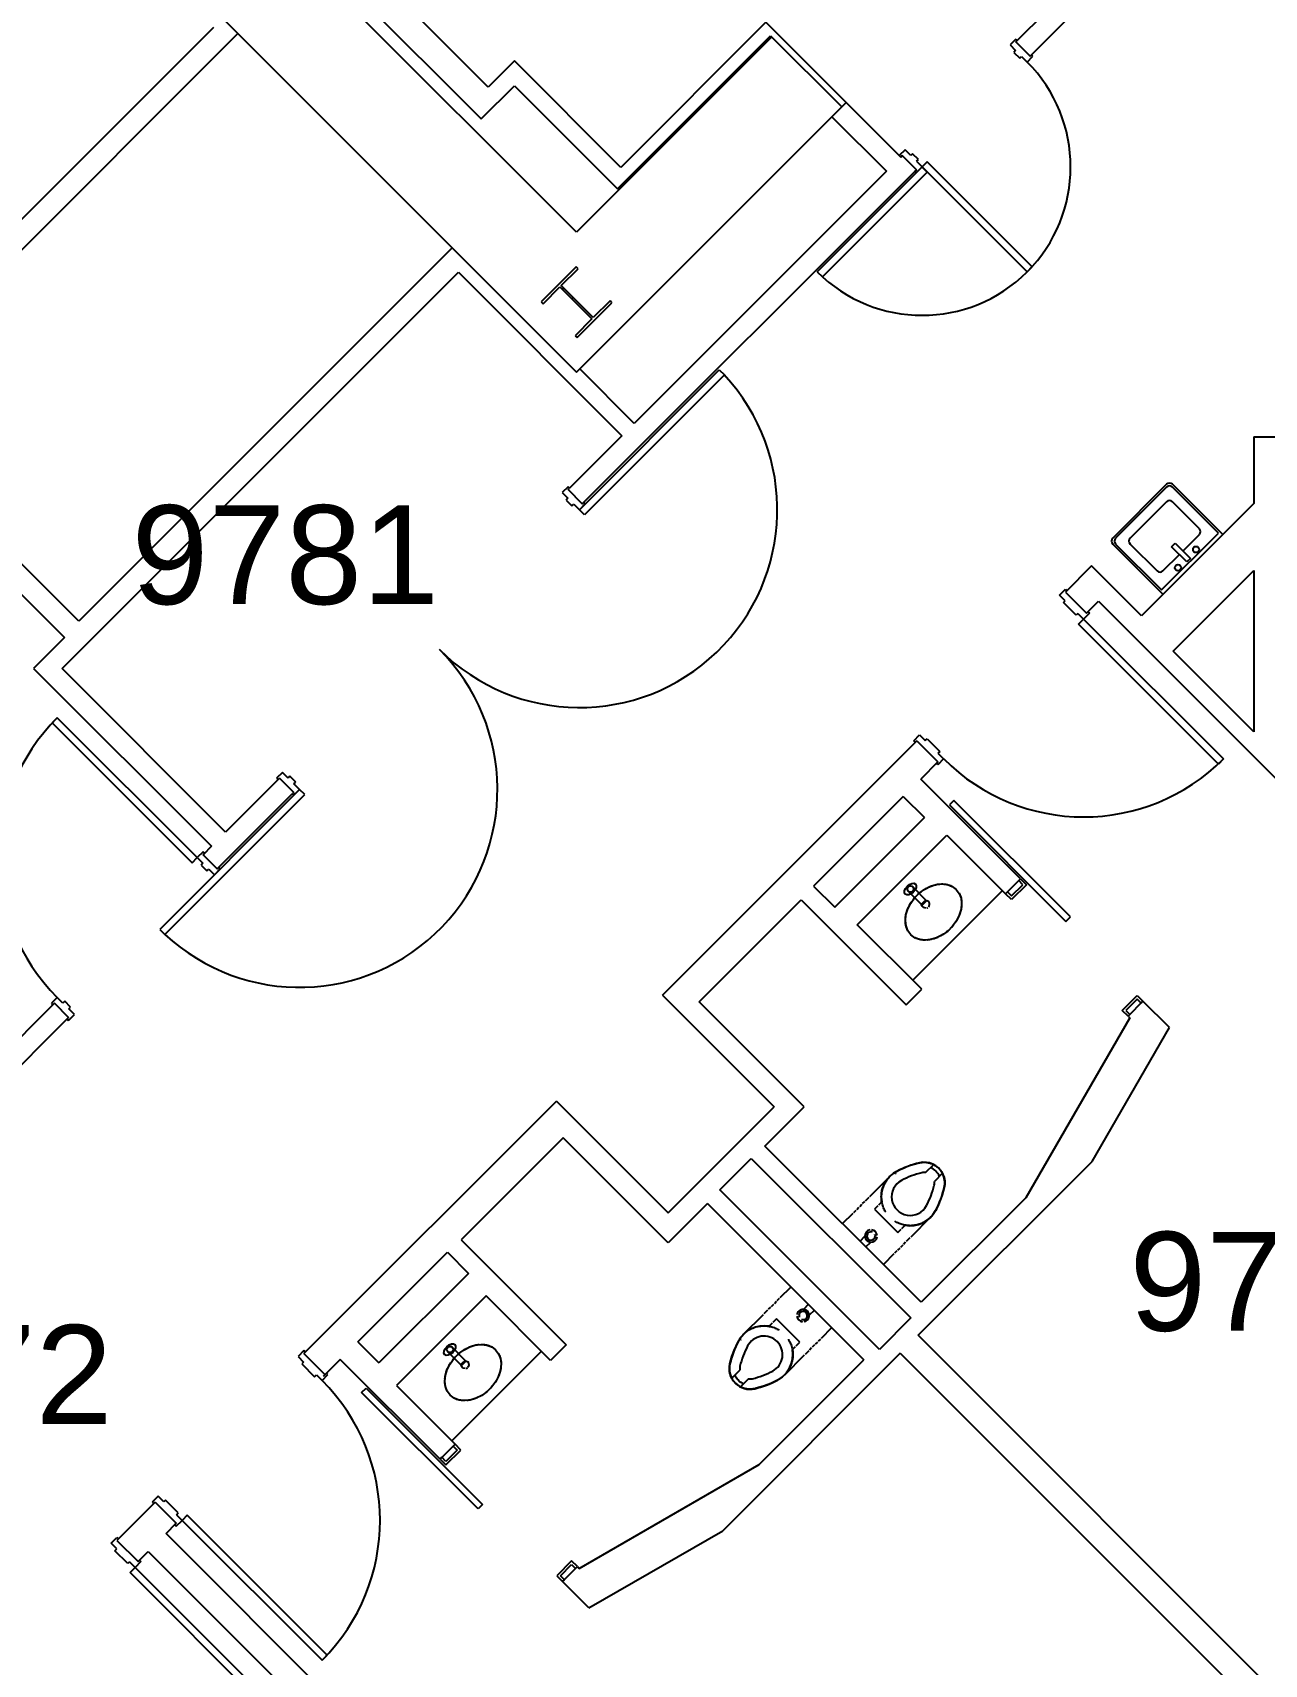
# Model space of a CAD drawing. Header units: inches. Extents: x -59 to 5673, y -29 to 4299.
# Drawn here: x 480.3 to 779.1, y 3069.2 to 3465.1 of the extents above; entities that cross this region are included whole.
import ezdxf

# ---------------------------------------------------------------- set-up
doc = ezdxf.new("R2010")
doc.units = ezdxf.units.IN
doc.header["$LTSCALE"] = 96
doc.header["$MEASUREMENT"] = 0
for name, color, linetype in [('A-ANNO-ROOM', 4, 'Continuous'), ('A-COLS', 5, 'Continuous'), ('A-DOOR', 2, 'Continuous'), ('A-FLOR-CASE', 3, 'Continuous'), ('A-FLOR-PFIX', 2, 'Continuous'), ('A-WALL-FULL', 6, 'Continuous')]:
    doc.layers.add(name, color=color, linetype=linetype)
doc.layers.add('AE-108$0$A-WALL-PATT', color=8, linetype='Continuous', lineweight=9)
doc.styles.add('ARIAL', font='arial.ttf')

msp = doc.modelspace()

# ---------------------------------------------------------------- hatches: boundary and pattern name
at = {"layer": 'AE-108$0$A-WALL-PATT', "lineweight": 9}
h = msp.add_hatch(dxfattribs=at)
h.set_pattern_fill('FP_1', color=256, style=0, pattern_type=2)
h.set_pattern_definition([(0, (0, -1.105), (30.72, 7.68), [1.267, -21.773, 1.267, -21.773, -122.88]), (0, (0, -1.105), (30.72, 7.68), [-46.08, 1.267, -44.813, 1.267, -21.773, -53.76]), (0, (0, -1.105), (30.72, 7.68), [-115.2, 1.267, -14.093, 1.267, -37.133]), (120, (11.52, 2.735), (-22.011075, 22.7643), [1.267, -21.773, 1.267, -21.773, -122.88]), (120, (11.52, 2.735), (-22.011075, 22.7643), [-46.08, 1.267, -44.813, 1.267, -21.773, -53.76]), (120, (11.52, 2.735), (-22.011075, 22.7643), [-115.2, 1.267, -14.093, 1.267, -37.133]), (240, (15.36, 18.095), (-8.708925, -30.4443), [1.267, -21.773, 1.267, -21.773, -122.88]), (240, (15.36, 18.095), (-8.708925, -30.4443), [-46.08, 1.267, -44.813, 1.267, -21.773, -53.76]), (240, (15.36, 18.095), (-8.708925, -30.4443), [-115.2, 1.267, -14.093, 1.267, -37.133])])
h.paths.add_polyline_path([(813.67, 3029.69), (814.11, 3030.13), (776.3, 3067.95), (775.86, 3067.5), (813.23, 3030.13)], flags=0)
h.paths.add_polyline_path([(762.16, 3081.2), (762.6, 3081.65), (723.18, 3121.07), (722.73, 3120.63), (762.07, 3081.29)], flags=0)
h.paths.add_polyline_path([(709.03, 3134.33), (709.48, 3134.77), (692.15, 3152.09), (691.71, 3151.65), (708.95, 3134.41)], flags=0)

# ---------------------------------------------------------------- linework, layer by layer
at = {"layer": 'A-COLS'}
for p, q in [((612.18, 3408.33), (603.7, 3399.85)), ((608.57, 3403.77), (612.66, 3407.86)), ((612.66, 3407.86), (612.18, 3408.33)), ((604.17, 3399.37), (608.26, 3403.46)), ((608.26, 3403.46), (616.01, 3395.72)), ((616.32, 3396.02), (608.57, 3403.77)), ((608.84, 3402.89), (609.14, 3403.19)), ((611.14, 3400.59), (611.44, 3400.89)), ((603.7, 3399.85), (604.17, 3399.37)), ((612.4, 3391.15), (620.88, 3399.63)), ((620.41, 3400.11), (616.32, 3396.02)), ((620.88, 3399.63), (620.41, 3400.11)), ((616.01, 3395.72), (611.92, 3391.62)), ((611.92, 3391.62), (612.4, 3391.15))]:
    msp.add_line(p, q, dxfattribs=at)
at = {"layer": 'A-DOOR'}
for p, q in [((718.86, 3463.59), (717.44, 3462.17)), ((717.44, 3462.17), (718.81, 3460.8)), ((718.81, 3460.8), (718.37, 3460.36)), ((718.37, 3460.36), (719.79, 3458.94)), ((718.86, 3463.59), (719.21, 3463.23)), ((718.86, 3462.88), (719.21, 3463.23)), ((722.31, 3459.43), (718.86, 3462.88)), ((719.79, 3458.94), (720.23, 3459.39)), ((720.23, 3459.39), (721.6, 3458.02)), ((721.6, 3458.02), (723.01, 3459.43)), ((722.66, 3459.78), (722.31, 3459.43)), ((723.01, 3459.43), (722.66, 3459.78)), ((691.99, 3436.72), (690.57, 3435.3)), ((693.36, 3435.35), (691.99, 3436.72)), ((670.69, 3407.11), (696.14, 3432.56)), ((690.57, 3435.3), (690.93, 3434.95)), ((690.93, 3434.95), (691.28, 3435.3)), ((691.28, 3435.3), (694.73, 3431.85)), ((693.8, 3435.78), (693.36, 3435.35)), ((695.21, 3434.37), (693.8, 3435.78)), ((694.77, 3433.93), (695.21, 3434.37)), ((694.77, 3433.93), (697.38, 3431.32)), ((697.38, 3433.8), (696.14, 3432.56)), ((696.14, 3432.56), (721.6, 3407.11)), ((722.84, 3408.34), (697.38, 3433.8)), ((671.92, 3405.87), (697.38, 3431.32)), ((694.73, 3431.85), (694.38, 3431.5)), ((694.38, 3431.5), (694.73, 3431.15)), ((670.69, 3407.11), (671.92, 3405.87)), ((721.6, 3407.11), (722.84, 3408.34)), ((612.98, 3349.4), (646.92, 3383.34)), ((648.16, 3382.1), (614.22, 3348.16)), ((646.92, 3383.34), (648.16, 3382.1)), ((610.24, 3354.97), (608.83, 3353.56)), ((608.83, 3353.56), (610.2, 3352.19)), ((610.6, 3354.62), (610.24, 3354.97)), ((610.24, 3354.26), (610.6, 3354.62)), ((613.69, 3350.82), (610.24, 3354.26)), ((610.2, 3352.19), (609.76, 3351.74)), ((609.76, 3351.74), (611.17, 3350.33)), ((611.17, 3350.33), (611.61, 3350.77)), ((611.61, 3350.77), (612.98, 3349.4)), ((612.98, 3349.4), (614.4, 3350.82)), ((614.22, 3348.16), (612.98, 3349.4)), ((614.04, 3351.17), (613.69, 3350.82)), ((614.4, 3350.82), (614.04, 3351.17)), ((729.45, 3328.69), (730.87, 3330.11)), ((730.87, 3330.11), (731.22, 3329.75)), ((731.22, 3329.75), (730.87, 3329.4)), ((730.82, 3327.32), (729.45, 3328.69)), ((730.38, 3326.88), (730.82, 3327.32)), ((733.48, 3323.79), (730.38, 3326.88)), ((730.87, 3329.4), (735.99, 3324.27)), ((733.92, 3324.23), (733.48, 3323.79)), ((733.92, 3324.23), (735.29, 3322.86)), ((734.05, 3321.62), (735.29, 3322.86)), ((767.99, 3287.68), (734.05, 3321.62)), ((736.7, 3324.27), (735.29, 3322.86)), ((735.29, 3322.86), (769.23, 3288.92)), ((735.99, 3324.27), (736.35, 3324.63)), ((736.35, 3324.63), (736.7, 3324.27)), ((486.33, 3298.94), (485.09, 3297.7)), ((520.27, 3265), (486.33, 3298.94)), ((485.09, 3297.7), (519.03, 3263.76)), ((694.1, 3293.34), (695.51, 3294.75)), ((695.51, 3294.75), (696.88, 3293.38)), ((694.45, 3292.98), (694.1, 3293.34)), ((694.8, 3293.34), (694.45, 3292.98)), ((694.8, 3293.34), (699.93, 3288.21)), ((696.88, 3293.38), (697.32, 3293.82)), ((697.32, 3293.82), (700.42, 3290.73)), ((700.42, 3290.73), (699.97, 3290.29)), ((699.97, 3290.29), (701.34, 3288.92)), ((699.58, 3287.86), (699.93, 3288.21)), ((699.93, 3287.5), (699.58, 3287.86)), ((701.34, 3288.92), (699.93, 3287.5)), ((769.23, 3288.92), (767.99, 3287.68)), ((540.95, 3285.67), (539.53, 3284.26)), ((539.53, 3284.26), (539.89, 3283.91)), ((539.89, 3283.91), (540.24, 3284.26)), ((540.24, 3284.26), (543.69, 3280.81)), ((542.32, 3284.3), (540.95, 3285.67)), ((542.75, 3284.74), (542.32, 3284.3)), ((544.17, 3283.33), (542.75, 3284.74)), ((543.73, 3282.89), (544.17, 3283.33)), ((545.1, 3281.52), (543.73, 3282.89)), ((545.1, 3281.52), (511.16, 3247.58)), ((512.4, 3246.34), (546.34, 3280.28)), ((543.69, 3280.81), (543.33, 3280.46)), ((543.33, 3280.46), (543.69, 3280.1)), ((543.69, 3280.1), (545.1, 3281.52)), ((546.34, 3280.28), (545.1, 3281.52)), ((703.79, 3278.87), (702.73, 3277.81)), ((732.08, 3250.58), (703.79, 3278.87)), ((702.73, 3277.81), (731.02, 3249.52)), ((521.68, 3266.41), (520.27, 3265)), ((522.04, 3266.06), (521.68, 3266.41)), ((519.03, 3263.76), (520.27, 3265)), ((520.27, 3265), (521.64, 3263.63)), ((521.64, 3263.63), (521.2, 3263.19)), ((521.2, 3263.19), (522.62, 3261.77)), ((521.68, 3265.7), (522.04, 3266.06)), ((525.13, 3262.26), (521.68, 3265.7)), ((522.62, 3261.77), (523.05, 3262.21)), ((523.05, 3262.21), (524.42, 3260.84)), ((524.42, 3260.84), (525.84, 3262.26)), ((525.48, 3262.61), (525.13, 3262.26)), ((525.84, 3262.26), (525.48, 3262.61)), ((721.41, 3258.42), (717.79, 3254.8)), ((717.79, 3255.68), (720.53, 3258.42)), ((719.55, 3259.4), (720, 3259.84)), ((720.53, 3258.42), (719.55, 3259.4)), ((720, 3259.84), (721.41, 3258.42)), ((716.37, 3256.21), (716.81, 3256.66)), ((717.79, 3254.8), (716.37, 3256.21)), ((716.81, 3256.66), (717.79, 3255.68)), ((731.02, 3249.52), (732.08, 3250.58)), ((511.16, 3247.58), (512.4, 3246.34)), ((486.33, 3231.05), (484.91, 3229.64)), ((487.7, 3229.68), (486.33, 3231.05)), ((744.66, 3227.93), (748.28, 3231.55)), ((748.28, 3230.67), (745.54, 3227.93)), ((748.28, 3231.55), (749.69, 3230.14)), ((749.25, 3229.7), (748.28, 3230.67)), ((484.91, 3229.64), (485.27, 3229.29)), ((485.27, 3229.29), (485.62, 3229.64)), ((485.62, 3229.64), (489.07, 3226.19)), ((488.14, 3230.13), (487.7, 3229.68)), ((489.55, 3228.71), (488.14, 3230.13)), ((489.07, 3225.49), (490.48, 3226.9)), ((489.11, 3228.27), (489.55, 3228.71)), ((490.48, 3226.9), (489.11, 3228.27)), ((746.07, 3226.52), (744.66, 3227.93)), ((745.54, 3227.93), (746.51, 3226.96)), ((746.51, 3226.96), (746.07, 3226.52)), ((749.69, 3230.14), (749.25, 3229.7)), ((489.07, 3226.19), (488.71, 3225.84)), ((488.71, 3225.84), (489.07, 3225.49)), ((546.14, 3145.37), (544.72, 3143.96)), ((544.72, 3143.96), (546.09, 3142.59)), ((546.49, 3145.02), (546.14, 3145.37)), ((546.14, 3144.67), (546.49, 3145.02)), ((546.14, 3144.67), (551.26, 3139.54)), ((546.09, 3142.59), (545.65, 3142.15)), ((545.65, 3142.15), (548.74, 3139.05)), ((548.74, 3139.05), (549.18, 3139.5)), ((549.18, 3139.5), (550.55, 3138.13)), ((550.55, 3138.13), (551.97, 3139.54)), ((551.62, 3139.89), (551.26, 3139.54)), ((551.97, 3139.54), (551.62, 3139.89)), ((560.16, 3135.24), (561.22, 3136.3)), ((561.22, 3136.3), (589.51, 3108.01)), ((588.45, 3106.95), (560.16, 3135.24)), ((580.61, 3117.62), (584.23, 3121.24)), ((583.35, 3121.24), (580.61, 3118.5)), ((582.82, 3122.66), (582.37, 3122.22)), ((582.37, 3122.22), (583.35, 3121.24)), ((584.23, 3121.24), (582.82, 3122.66)), ((579.63, 3119.48), (579.19, 3119.03)), ((579.19, 3119.03), (580.61, 3117.62)), ((580.61, 3118.5), (579.63, 3119.48)), ((510.78, 3110.02), (509.37, 3108.6)), ((509.37, 3108.6), (509.72, 3108.25)), ((509.72, 3108.25), (510.07, 3108.6)), ((510.07, 3108.6), (515.2, 3103.48)), ((512.15, 3108.65), (510.78, 3110.02)), ((512.59, 3109.09), (512.15, 3108.65)), ((515.68, 3105.99), (512.59, 3109.09)), ((589.51, 3108.01), (588.45, 3106.95)), ((515.2, 3102.77), (516.61, 3104.19)), ((515.24, 3105.56), (515.68, 3105.99)), ((515.24, 3105.56), (516.61, 3104.19)), ((517.85, 3105.42), (516.61, 3104.19)), ((516.61, 3104.19), (550.55, 3070.24)), ((551.79, 3071.48), (517.85, 3105.42)), ((499.38, 3098.62), (500.79, 3100.03)), ((500.79, 3100.03), (501.15, 3099.68)), ((515.2, 3103.48), (514.85, 3103.12)), ((514.85, 3103.12), (515.2, 3102.77)), ((500.75, 3097.25), (499.38, 3098.62)), ((500.31, 3096.81), (500.75, 3097.25)), ((503.4, 3093.72), (500.31, 3096.81)), ((501.15, 3099.68), (500.79, 3099.32)), ((500.79, 3099.32), (505.92, 3094.2)), ((503.84, 3094.15), (503.4, 3093.72)), ((503.84, 3094.15), (505.21, 3092.78)), ((503.97, 3091.55), (505.21, 3092.78)), ((506.63, 3094.2), (505.21, 3092.78)), ((505.21, 3092.78), (539.15, 3058.84)), ((505.92, 3094.2), (506.27, 3094.55)), ((506.27, 3094.55), (506.63, 3094.2)), ((611.1, 3094.37), (607.48, 3090.75)), ((608.36, 3090.75), (611.1, 3093.49)), ((612.51, 3092.96), (611.1, 3094.37)), ((611.1, 3093.49), (612.07, 3092.52)), ((612.07, 3092.52), (612.51, 3092.96)), ((537.92, 3057.6), (503.97, 3091.55)), ((607.48, 3090.75), (608.89, 3089.34)), ((609.33, 3089.78), (608.36, 3090.75)), ((608.89, 3089.34), (609.33, 3089.78)), ((550.55, 3070.24), (551.79, 3071.48))]:
    msp.add_line(p, q, dxfattribs=at)
for centre, radius, start, end in [((696.14, 3432.56), 36, 225, 45), ((696.14, 3432.56), 36, 315, 45), ((612.98, 3349.4), 48, 225, 42.9106), ((545.1, 3281.52), 48, 227.0894, 45), ((520.27, 3265), 48, 135, 225), ((520.27, 3265), 48, 135, 225), ((735.29, 3322.86), 48, 225, 315), ((735.29, 3322.86), 48, 225, 315), ((516.61, 3104.19), 48, 315, 45)]:
    msp.add_arc(centre, radius, start, end, dxfattribs=at)
at = {"layer": 'A-FLOR-CASE'}
for p, q in [((715.58, 3257.01), (693.83, 3235.27)), ((603.76, 3145.2), (582.02, 3123.45))]:
    msp.add_line(p, q, dxfattribs=at)
at = {"layer": 'A-FLOR-PFIX'}
for p, q in [((755.43, 3355.57), (742.35, 3342.49)), ((755.43, 3354.86), (743.06, 3342.49)), ((769.04, 3343.37), (756.85, 3355.57)), ((767.98, 3343.72), (756.85, 3354.86)), ((755.43, 3351.32), (746.59, 3342.49)), ((763.39, 3344.78), (756.85, 3351.32)), ((754.2, 3329.93), (767.98, 3343.72)), ((759.41, 3339.39), (763.39, 3343.37)), ((742.35, 3341.07), (754.55, 3328.87)), ((743.06, 3341.07), (754.2, 3329.93)), ((746.59, 3341.07), (753.13, 3334.53)), ((754.55, 3334.53), (758.53, 3338.51)), ((756.63, 3340.4), (757.51, 3341.28)), ((760.32, 3336.71), (756.63, 3340.4)), ((757.51, 3341.28), (761.2, 3337.59)), ((761.2, 3337.59), (760.32, 3336.71)), ((698.13, 3258.03), (699.56, 3258.47)), ((699.56, 3258.47), (700.96, 3258.61)), ((700.96, 3258.61), (702.26, 3258.45)), ((702.26, 3258.45), (703.42, 3258)), ((696.13, 3253.48), (692.77, 3256.83)), ((693.34, 3253.93), (694.28, 3255.23)), ((693.83, 3257.89), (697.19, 3254.54)), ((694.28, 3255.23), (695.43, 3256.38)), ((695.43, 3256.38), (696.74, 3257.33)), ((696.01, 3253.8), (696.66, 3254.44)), ((697.19, 3254.54), (696.13, 3253.48)), ((696.66, 3254.44), (697.28, 3254.56)), ((696.74, 3257.33), (698.13, 3258.03)), ((697.28, 3254.56), (697.68, 3254.38)), ((697.68, 3254.38), (697.78, 3254.27)), ((703.42, 3258), (704.38, 3257.28)), ((704.38, 3257.28), (705.1, 3256.32)), ((705.07, 3256.39), (705.19, 3256.16)), ((705.1, 3256.32), (705.55, 3255.16)), ((705.55, 3255.16), (705.71, 3253.86)), ((692.05, 3249.71), (692.19, 3251.1)), ((692.19, 3251.1), (692.63, 3252.53)), ((692.63, 3252.53), (693.34, 3253.93)), ((695.98, 3253.58), (696.01, 3253.8)), ((696.1, 3253.21), (695.98, 3253.58)), ((696.44, 3252.87), (696.1, 3253.21)), ((696.98, 3252.73), (696.44, 3252.87)), ((705.13, 3251.03), (704.43, 3249.64)), ((705.57, 3252.46), (705.13, 3251.03)), ((705.71, 3253.86), (705.57, 3252.46)), ((692.21, 3248.4), (692.05, 3249.71)), ((692.66, 3247.24), (692.21, 3248.4)), ((693.38, 3246.28), (692.66, 3247.24)), ((702.33, 3247.18), (701.03, 3246.23)), ((703.48, 3248.33), (702.33, 3247.18)), ((704.43, 3249.64), (703.48, 3248.33)), ((694.34, 3245.56), (693.38, 3246.28)), ((694.51, 3245.47), (694.28, 3245.59)), ((695.5, 3245.11), (694.34, 3245.56)), ((696.81, 3244.95), (695.5, 3245.11)), ((698.2, 3245.09), (696.81, 3244.95)), ((699.63, 3245.53), (698.2, 3245.09)), ((701.03, 3246.23), (699.63, 3245.53)), ((695.08, 3190.85), (695.47, 3190.95)), ((695.47, 3190.95), (695.67, 3190.99)), ((695.67, 3190.99), (695.87, 3191.02)), ((695.87, 3191.02), (696.07, 3191.05)), ((696.07, 3191.05), (696.26, 3191.06)), ((696.26, 3191.06), (696.46, 3191.08)), ((696.46, 3191.08), (696.66, 3191.08)), ((696.66, 3191.08), (696.86, 3191.07)), ((696.86, 3191.07), (697.06, 3191.06)), ((697.06, 3191.06), (697.26, 3191.04)), ((697.26, 3191.04), (697.46, 3191.01)), ((697.46, 3191.01), (697.66, 3190.97)), ((697.66, 3190.97), (697.85, 3190.92)), ((683.44, 3182.8), (688.27, 3187.63)), ((687.67, 3186.95), (687.85, 3187.17)), ((687.85, 3187.17), (688.03, 3187.38)), ((688.03, 3187.38), (688.22, 3187.58)), ((688.22, 3187.58), (688.42, 3187.78)), ((688.42, 3187.78), (688.63, 3187.96)), ((688.63, 3187.96), (688.84, 3188.14)), ((688.84, 3188.14), (689.06, 3188.32)), ((689.06, 3188.32), (689.29, 3188.48)), ((689.29, 3188.48), (689.53, 3188.63)), ((689.53, 3188.63), (689.77, 3188.77)), ((689.77, 3188.77), (689.94, 3188.87)), ((689.94, 3188.87), (690.76, 3189.28)), ((690.76, 3189.28), (691.6, 3189.66)), ((691.6, 3189.66), (692.45, 3190.01)), ((692.45, 3190.01), (693.32, 3190.33)), ((693.32, 3190.33), (694.19, 3190.61)), ((694.19, 3190.61), (695.08, 3190.85)), ((696.97, 3188.55), (698.93, 3190.51)), ((697.85, 3190.92), (698.04, 3190.87)), ((698.04, 3190.87), (698.23, 3190.81)), ((698.23, 3190.81), (698.42, 3190.74)), ((698.42, 3190.74), (698.61, 3190.66)), ((698.61, 3190.66), (698.79, 3190.58)), ((698.79, 3190.58), (698.97, 3190.49)), ((698.97, 3190.49), (699.14, 3190.39)), ((701.05, 3188.39), (699.09, 3186.43)), ((699.14, 3190.39), (699.31, 3190.29)), ((699.31, 3190.29), (699.48, 3190.18)), ((699.48, 3190.18), (699.64, 3190.06)), ((699.64, 3190.06), (699.8, 3189.93)), ((699.8, 3189.93), (699.95, 3189.8)), ((699.95, 3189.8), (700.1, 3189.67)), ((700.1, 3189.67), (700.15, 3189.61)), ((700.15, 3189.61), (700.29, 3189.47)), ((700.29, 3189.47), (700.42, 3189.32)), ((700.42, 3189.32), (700.55, 3189.16)), ((700.55, 3189.16), (700.67, 3189)), ((700.67, 3189), (700.78, 3188.84)), ((700.78, 3188.84), (700.89, 3188.67)), ((700.89, 3188.67), (700.99, 3188.5)), ((700.99, 3188.5), (701.08, 3188.32)), ((701.08, 3188.32), (701.17, 3188.14)), ((701.17, 3188.14), (701.25, 3187.96)), ((701.25, 3187.96), (701.32, 3187.77)), ((701.32, 3187.77), (701.38, 3187.58)), ((701.38, 3187.58), (701.44, 3187.39)), ((701.44, 3187.39), (701.49, 3187.19)), ((701.49, 3187.19), (701.53, 3187)), ((701.53, 3187), (701.56, 3186.8)), ((686.22, 3182.79), (686.23, 3183.07)), ((686.23, 3183.07), (686.25, 3183.35)), ((686.25, 3183.35), (686.29, 3183.62)), ((686.29, 3183.62), (686.33, 3183.9)), ((686.33, 3183.9), (686.38, 3184.18)), ((686.38, 3184.18), (686.45, 3184.45)), ((686.45, 3184.45), (686.53, 3184.72)), ((686.53, 3184.72), (686.61, 3184.98)), ((686.61, 3184.98), (686.71, 3185.25)), ((686.71, 3185.25), (686.82, 3185.5)), ((686.82, 3185.5), (686.93, 3185.76)), ((686.93, 3185.76), (687.06, 3186.01)), ((687.06, 3186.01), (687.2, 3186.25)), ((687.2, 3186.25), (687.35, 3186.49)), ((687.35, 3186.49), (687.5, 3186.72)), ((687.5, 3186.72), (687.67, 3186.95)), ((700.99, 3183.16), (700.69, 3182.29)), ((701.26, 3184.04), (700.99, 3183.16)), ((701.48, 3184.94), (701.26, 3184.04)), ((701.5, 3185.01), (701.48, 3184.94)), ((701.54, 3185.21), (701.5, 3185.01)), ((701.57, 3185.41), (701.54, 3185.21)), ((701.56, 3186.8), (701.59, 3186.6)), ((701.59, 3185.61), (701.57, 3185.41)), ((701.59, 3186.6), (701.61, 3186.4)), ((701.61, 3185.8), (701.59, 3185.61)), ((701.61, 3186.4), (701.61, 3186.2)), ((701.61, 3186.2), (701.62, 3186)), ((701.62, 3186), (701.61, 3185.8)), ((679.55, 3178.91), (680.09, 3179.45)), ((680.26, 3179.62), (680.8, 3180.16)), ((680.97, 3180.33), (681.51, 3180.87)), ((681.68, 3181.04), (682.21, 3181.58)), ((682.38, 3181.74), (683.27, 3182.63)), ((685.4, 3180.52), (684.56, 3179.68)), ((684.56, 3179.68), (690.22, 3174.02)), ((686.33, 3181.45), (685.55, 3180.67)), ((686.23, 3182.51), (686.22, 3182.79)), ((686.24, 3182.23), (686.23, 3182.51)), ((686.26, 3181.95), (686.24, 3182.23)), ((686.3, 3181.67), (686.26, 3181.95)), ((686.34, 3181.39), (686.3, 3181.67)), ((686.4, 3181.12), (686.34, 3181.39)), ((686.47, 3180.85), (686.4, 3181.12)), ((686.55, 3180.58), (686.47, 3180.85)), ((686.64, 3180.31), (686.55, 3180.58)), ((686.74, 3180.05), (686.64, 3180.31)), ((686.85, 3179.8), (686.74, 3180.05)), ((686.97, 3179.54), (686.85, 3179.8)), ((687.1, 3179.3), (686.97, 3179.54)), ((687.24, 3179.05), (687.1, 3179.3)), ((699.27, 3179.16), (699.12, 3178.92)), ((699.41, 3179.4), (699.27, 3179.16)), ((699.59, 3179.76), (699.41, 3179.4)), ((699.99, 3180.59), (699.59, 3179.76)), ((700.36, 3181.44), (699.99, 3180.59)), ((700.69, 3182.29), (700.36, 3181.44)), ((676.82, 3176.18), (679.39, 3178.75)), ((687.31, 3178.94), (687.24, 3179.05)), ((689.76, 3176.6), (689.52, 3176.74)), ((690.01, 3176.47), (689.76, 3176.6)), ((690.26, 3176.34), (690.01, 3176.47)), ((690.52, 3176.23), (690.26, 3176.34)), ((690.78, 3176.13), (690.52, 3176.23)), ((691.04, 3176.03), (690.78, 3176.13)), ((691.31, 3175.95), (691.04, 3176.03)), ((691.21, 3175.02), (691.99, 3175.79)), ((691.58, 3175.88), (691.31, 3175.95)), ((691.85, 3175.82), (691.58, 3175.88)), ((692.13, 3175.77), (691.85, 3175.82)), ((692.4, 3175.73), (692.13, 3175.77)), ((692.68, 3175.71), (692.4, 3175.73)), ((692.96, 3175.69), (692.68, 3175.71)), ((693.24, 3175.68), (692.96, 3175.69)), ((693.52, 3175.69), (693.24, 3175.68)), ((698.17, 3177.73), (693.34, 3172.9)), ((693.8, 3175.71), (693.52, 3175.69)), ((694.08, 3175.74), (693.8, 3175.71)), ((694.36, 3175.78), (694.08, 3175.74)), ((694.63, 3175.83), (694.36, 3175.78)), ((694.91, 3175.89), (694.63, 3175.83)), ((695.18, 3175.96), (694.91, 3175.89)), ((695.44, 3176.05), (695.18, 3175.96)), ((695.71, 3176.14), (695.44, 3176.05)), ((695.97, 3176.24), (695.71, 3176.14)), ((696.22, 3176.36), (695.97, 3176.24)), ((696.47, 3176.48), (696.22, 3176.36)), ((696.72, 3176.62), (696.47, 3176.48)), ((696.96, 3176.76), (696.72, 3176.62)), ((697.19, 3176.92), (696.96, 3176.76)), ((697.42, 3177.08), (697.19, 3176.92)), ((697.64, 3177.25), (697.42, 3177.08)), ((697.85, 3177.43), (697.64, 3177.25)), ((698.06, 3177.62), (697.85, 3177.43)), ((698.26, 3177.82), (698.06, 3177.62)), ((698.45, 3178.03), (698.26, 3177.82)), ((698.63, 3178.24), (698.45, 3178.03)), ((698.8, 3178.46), (698.63, 3178.24)), ((698.97, 3178.69), (698.8, 3178.46)), ((699.12, 3178.92), (698.97, 3178.69)), ((681.06, 3171.94), (682.23, 3173.11)), ((682.47, 3170.52), (683.65, 3171.69)), ((690.22, 3174.02), (691.06, 3174.87)), ((692.11, 3171.67), (691.57, 3171.13)), ((693.17, 3172.74), (692.28, 3171.84)), ((689.28, 3168.85), (686.72, 3166.28)), ((689.99, 3169.55), (689.45, 3169.01)), ((690.7, 3170.26), (690.16, 3169.72)), ((691.4, 3170.97), (690.87, 3170.43)), ((661.69, 3158.22), (664.27, 3160.8)), ((658.86, 3155.39), (659.42, 3155.95)), ((659.57, 3156.1), (660.13, 3156.66)), ((660.28, 3156.81), (660.82, 3157.36)), ((660.99, 3157.52), (661.54, 3158.07)), ((668.51, 3156.56), (667.34, 3155.38)), ((652.81, 3149.34), (657.64, 3154.17)), ((656.9, 3151.34), (657.18, 3151.37)), ((657.18, 3151.37), (657.46, 3151.39)), ((657.46, 3151.39), (657.74, 3151.39)), ((657.74, 3151.39), (658.02, 3151.39)), ((657.81, 3154.34), (658.71, 3155.25)), ((658.02, 3151.39), (658.3, 3151.37)), ((658.3, 3151.37), (658.58, 3151.34)), ((659.77, 3152.06), (658.99, 3151.28)), ((660.76, 3153.05), (659.92, 3152.21)), ((666.42, 3147.4), (660.76, 3153.05)), ((669.92, 3155.14), (668.75, 3153.97)), ((651.39, 3147.31), (651.58, 3147.67)), ((651.58, 3147.67), (651.71, 3147.92)), ((651.71, 3147.92), (651.86, 3148.16)), ((651.86, 3148.16), (652.01, 3148.39)), ((652.01, 3148.39), (652.18, 3148.62)), ((652.18, 3148.62), (652.35, 3148.84)), ((652.35, 3148.84), (652.53, 3149.05)), ((652.53, 3149.05), (652.72, 3149.26)), ((652.72, 3149.26), (652.92, 3149.45)), ((652.92, 3149.45), (653.13, 3149.64)), ((653.13, 3149.64), (653.34, 3149.82)), ((653.34, 3149.82), (653.56, 3150)), ((653.56, 3150), (653.79, 3150.16)), ((653.79, 3150.16), (654.02, 3150.31)), ((654.02, 3150.31), (654.26, 3150.46)), ((654.26, 3150.46), (654.51, 3150.59)), ((654.51, 3150.59), (654.76, 3150.72)), ((654.76, 3150.72), (655.02, 3150.83)), ((655.02, 3150.83), (655.28, 3150.94)), ((655.28, 3150.94), (655.54, 3151.03)), ((655.54, 3151.03), (655.81, 3151.11)), ((655.81, 3151.11), (656.08, 3151.19)), ((656.08, 3151.19), (656.35, 3151.25)), ((656.35, 3151.25), (656.63, 3151.3)), ((656.63, 3151.3), (656.9, 3151.34)), ((658.58, 3151.34), (658.86, 3151.31)), ((658.86, 3151.31), (659.13, 3151.26)), ((659.13, 3151.26), (659.4, 3151.2)), ((659.4, 3151.2), (659.68, 3151.12)), ((659.68, 3151.12), (659.94, 3151.04)), ((659.94, 3151.04), (660.21, 3150.95)), ((660.21, 3150.95), (660.47, 3150.85)), ((660.47, 3150.85), (660.72, 3150.73)), ((660.72, 3150.73), (660.97, 3150.61)), ((660.97, 3150.61), (661.22, 3150.48)), ((661.22, 3150.48), (661.46, 3150.33)), ((663.67, 3148.14), (663.74, 3148.02)), ((663.74, 3148.02), (663.88, 3147.78)), ((663.88, 3147.78), (664.01, 3147.53)), ((664.01, 3147.53), (664.14, 3147.28)), ((665.59, 3146.56), (666.42, 3147.4)), ((670.72, 3147.45), (670.18, 3146.92)), ((671.43, 3148.16), (670.89, 3147.63)), ((674.17, 3150.9), (671.6, 3148.33)), ((584.4, 3141.75), (581.04, 3145.11)), ((581.61, 3142.2), (582.56, 3143.5)), ((582.11, 3146.17), (585.46, 3142.81)), ((582.56, 3143.5), (583.71, 3144.65)), ((583.71, 3144.65), (585.01, 3145.6)), ((585.01, 3145.6), (586.41, 3146.31)), ((586.41, 3146.31), (587.84, 3146.74)), ((587.84, 3146.74), (589.23, 3146.89)), ((589.23, 3146.89), (590.54, 3146.73)), ((590.54, 3146.73), (591.7, 3146.28)), ((591.7, 3146.28), (592.66, 3145.56)), ((592.66, 3145.56), (593.38, 3144.6)), ((593.35, 3144.66), (593.47, 3144.43)), ((593.38, 3144.6), (593.83, 3143.44)), ((593.83, 3143.44), (593.99, 3142.13)), ((649.73, 3143.03), (649.99, 3143.91)), ((649.99, 3143.91), (650.29, 3144.78)), ((650.29, 3144.78), (650.62, 3145.64)), ((650.62, 3145.64), (650.99, 3146.49)), ((650.99, 3146.49), (651.39, 3147.31)), ((667.54, 3144.27), (662.71, 3139.44)), ((664.14, 3147.28), (664.25, 3147.02)), ((664.25, 3147.02), (664.35, 3146.76)), ((664.35, 3146.76), (664.44, 3146.5)), ((664.44, 3146.5), (664.51, 3146.23)), ((664.51, 3146.23), (664.58, 3145.96)), ((664.58, 3145.96), (664.64, 3145.68)), ((664.64, 3145.68), (664.69, 3145.41)), ((664.65, 3145.63), (665.42, 3146.4)), ((664.7, 3143.45), (664.65, 3143.18)), ((664.69, 3145.41), (664.72, 3145.13)), ((664.73, 3143.73), (664.7, 3143.45)), ((664.72, 3145.13), (664.74, 3144.85)), ((664.75, 3144.01), (664.73, 3143.73)), ((664.74, 3144.85), (664.76, 3144.57)), ((664.76, 3144.29), (664.75, 3144.01)), ((664.76, 3144.57), (664.76, 3144.29)), ((668.6, 3145.33), (667.71, 3144.44)), ((669.31, 3146.04), (668.77, 3145.5)), ((670.01, 3146.75), (669.48, 3146.21)), ((580.47, 3139.38), (580.91, 3140.81)), ((580.91, 3140.81), (581.61, 3142.2)), ((584.26, 3141.86), (584.29, 3142.08)), ((584.37, 3141.48), (584.26, 3141.86)), ((584.29, 3142.08), (584.94, 3142.72)), ((584.71, 3141.14), (584.37, 3141.48)), ((585.46, 3142.81), (584.4, 3141.75)), ((585.26, 3141), (584.71, 3141.14)), ((584.94, 3142.72), (585.56, 3142.84)), ((585.56, 3142.84), (585.96, 3142.66)), ((585.96, 3142.66), (586.05, 3142.55)), ((593.85, 3140.73), (593.41, 3139.31)), ((593.99, 3142.13), (593.85, 3140.73)), ((649.37, 3141.27), (649.39, 3141.47)), ((649.37, 3141.07), (649.37, 3141.27)), ((649.37, 3140.87), (649.37, 3141.07)), ((649.38, 3140.67), (649.37, 3140.87)), ((649.39, 3140.47), (649.38, 3140.67)), ((649.39, 3141.47), (649.41, 3141.67)), ((649.42, 3140.27), (649.39, 3140.47)), ((649.41, 3141.67), (649.44, 3141.87)), ((649.45, 3140.08), (649.42, 3140.27)), ((649.44, 3141.87), (649.48, 3142.06)), ((649.49, 3139.88), (649.45, 3140.08)), ((649.48, 3142.06), (649.5, 3142.14)), ((649.54, 3139.69), (649.49, 3139.88)), ((649.5, 3142.14), (649.73, 3143.03)), ((649.6, 3139.5), (649.54, 3139.69)), ((649.66, 3139.31), (649.6, 3139.5)), ((649.93, 3138.69), (651.89, 3140.65)), ((662.76, 3139.5), (662.56, 3139.3)), ((662.95, 3139.7), (662.76, 3139.5)), ((663.14, 3139.91), (662.95, 3139.7)), ((663.31, 3140.13), (663.14, 3139.91)), ((663.48, 3140.36), (663.31, 3140.13)), ((663.64, 3140.59), (663.48, 3140.36)), ((663.78, 3140.83), (663.64, 3140.59)), ((663.92, 3141.07), (663.78, 3140.83)), ((664.05, 3141.32), (663.92, 3141.07)), ((664.17, 3141.57), (664.05, 3141.32)), ((664.27, 3141.83), (664.17, 3141.57)), ((664.37, 3142.09), (664.27, 3141.83)), ((664.46, 3142.36), (664.37, 3142.09)), ((664.53, 3142.63), (664.46, 3142.36)), ((664.6, 3142.9), (664.53, 3142.63)), ((664.65, 3143.18), (664.6, 3142.9)), ((580.33, 3137.98), (580.47, 3139.38)), ((580.49, 3136.68), (580.33, 3137.98)), ((580.94, 3135.52), (580.49, 3136.68)), ((581.66, 3134.56), (580.94, 3135.52)), ((591.76, 3136.61), (590.61, 3135.46)), ((592.7, 3137.91), (591.76, 3136.61)), ((593.41, 3139.31), (592.7, 3137.91)), ((649.73, 3139.12), (649.66, 3139.31)), ((649.81, 3138.94), (649.73, 3139.12)), ((649.9, 3138.76), (649.81, 3138.94)), ((649.99, 3138.58), (649.9, 3138.76)), ((650.09, 3138.41), (649.99, 3138.58)), ((650.2, 3138.24), (650.09, 3138.41)), ((650.31, 3138.07), (650.2, 3138.24)), ((650.43, 3137.91), (650.31, 3138.07)), ((650.56, 3137.76), (650.43, 3137.91)), ((650.69, 3137.61), (650.56, 3137.76)), ((650.83, 3137.46), (650.69, 3137.61)), ((650.89, 3137.41), (650.83, 3137.46)), ((651.03, 3137.27), (650.89, 3137.41)), ((651.19, 3137.14), (651.03, 3137.27)), ((651.34, 3137.02), (651.19, 3137.14)), ((651.5, 3136.9), (651.34, 3137.02)), ((651.67, 3136.79), (651.5, 3136.9)), ((651.84, 3136.68), (651.67, 3136.79)), ((652.02, 3136.59), (651.84, 3136.68)), ((652.19, 3136.5), (652.02, 3136.59)), ((654.01, 3138.52), (652.05, 3136.57)), ((652.38, 3136.41), (652.19, 3136.5)), ((652.56, 3136.34), (652.38, 3136.41)), ((652.75, 3136.27), (652.56, 3136.34)), ((652.94, 3136.21), (652.75, 3136.27)), ((653.13, 3136.15), (652.94, 3136.21)), ((653.33, 3136.11), (653.13, 3136.15)), ((653.52, 3136.07), (653.33, 3136.11)), ((653.72, 3136.04), (653.52, 3136.07)), ((653.92, 3136.02), (653.72, 3136.04)), ((654.12, 3136.01), (653.92, 3136.02)), ((654.32, 3136), (654.12, 3136.01)), ((654.52, 3136), (654.32, 3136)), ((654.72, 3136.01), (654.52, 3136)), ((654.92, 3136.03), (654.72, 3136.01)), ((655.12, 3136.06), (654.92, 3136.03)), ((655.31, 3136.09), (655.12, 3136.06)), ((655.51, 3136.13), (655.31, 3136.09)), ((655.9, 3136.23), (655.51, 3136.13)), ((656.79, 3136.47), (655.9, 3136.23)), ((657.67, 3136.75), (656.79, 3136.47)), ((658.53, 3137.06), (657.67, 3136.75)), ((659.38, 3137.41), (658.53, 3137.06)), ((660.22, 3137.79), (659.38, 3137.41)), ((661.04, 3138.21), (660.22, 3137.79)), ((661.21, 3138.3), (661.04, 3138.21)), ((661.46, 3138.45), (661.21, 3138.3)), ((661.69, 3138.6), (661.46, 3138.45)), ((661.92, 3138.76), (661.69, 3138.6)), ((662.14, 3138.93), (661.92, 3138.76)), ((662.35, 3139.11), (662.14, 3138.93)), ((662.56, 3139.3), (662.35, 3139.11)), ((582.62, 3133.84), (581.66, 3134.56)), ((582.78, 3133.75), (582.55, 3133.87)), ((583.78, 3133.39), (582.62, 3133.84)), ((585.08, 3133.23), (583.78, 3133.39)), ((586.48, 3133.37), (585.08, 3133.23)), ((587.91, 3133.81), (586.48, 3133.37)), ((589.3, 3134.51), (587.91, 3133.81)), ((590.61, 3135.46), (589.3, 3134.51))]:
    msp.add_line(p, q, dxfattribs=at)
for centre in [(762.59, 3339.74), (758.17, 3335.33), (693.3, 3257.36), (581.57, 3145.64)]:
    msp.add_circle(centre, 0.75, dxfattribs=at)
for centre, radius, start, end in [((756.14, 3354.86), 1, 45, 135), ((756.14, 3354.15), 1, 45, 135), ((756.14, 3350.62), 1, 45, 135), ((743.06, 3341.78), 1, 135, 225), ((743.77, 3341.78), 1, 135, 225), ((747.3, 3341.78), 1, 135, 225), ((762.68, 3344.08), 1, 315, 45), ((753.84, 3335.24), 1, 225, 315), ((696.94, 3253.73), 1, 287.4389, 305.9999), ((696.94, 3253.73), 1, 316.4853, 27), ((700.73, 3168.55), 23, 103.1995, 117.9647), ((696.62, 3186.08), 5, 27.4315, 103.1995), ((693.22, 3182.68), 7, 117.9647, 190.1501), ((690.04, 3187.99), 0.5, 135, 155), ((700.73, 3168.55), 20.5, 103.1995, 117.9647), ((696.62, 3186.08), 2.5, 81.8699, 103.1995), ((696.62, 3186.08), 4, 22.7775, 67.2225), ((696.62, 3186.08), 5, 346.8005, 27.5424), ((696.62, 3186.08), 5, 14.9619, 20.5628), ((693.22, 3182.68), 4.5, 117.9647, 332.0353), ((679.09, 3190.19), 20.5, 332.0353, 346.8005), ((696.62, 3186.08), 2.5, 346.8005, 8.1301), ((679.09, 3190.19), 23, 332.0353, 346.8005), ((696.62, 3186.08), 5, 1.3503, 5.5574), ((693.22, 3182.68), 7, 259.8499, 332.0353), ((683.73, 3173.19), 1.5, 99.6633, 350.3367), ((683.73, 3173.19), 0.996, 67.6886, 22.3114), ((683.73, 3173.19), 1.5, 4.5824, 85.0375), ((667.25, 3153.88), 1.5, 279.3619, 135), ((657.76, 3144.39), 7, 79.8499, 152.0353), ((667.25, 3153.88), 1.5, 184.9625, 265.0375), ((667.25, 3153.88), 1.5, 135, 170.3367), ((667.25, 3153.88), 0.996, 135, 202.3114), ((667.25, 3153.88), 0.996, 247.6886, 135), ((671.89, 3136.89), 23, 152.0353, 166.8005), ((652.45, 3147.57), 0.5, 115, 135), ((657.76, 3144.39), 4.5, 45, 152.0353), ((657.76, 3144.39), 4.5, 297.9647, 45), ((671.89, 3136.89), 20.5, 152.0353, 166.8005), ((657.76, 3144.39), 7, 297.9647, 10.1501), ((585.21, 3142), 1, 287.4389, 305.9999), ((585.21, 3142), 1, 316.4853, 27), ((654.37, 3141), 5, 166.8005, 283.1995), ((654.37, 3141), 2.5, 166.8005, 188.1301), ((650.26, 3158.52), 20.5, 283.1995, 297.9647), ((654.37, 3141), 4, 202.7775, 247.2225), ((654.37, 3141), 2.5, 261.8699, 283.1995), ((650.26, 3158.52), 23, 283.1995, 297.9647)]:
    msp.add_arc(centre, radius, start, end, dxfattribs=at)
for centre in [(693.26, 3257.34), (581.54, 3145.62)]:
    msp.add_ellipse(centre, major_axis=(-1.24, -1.24), ratio=0.571429, dxfattribs=at)
for points, knots in [([(697.87, 3257.92), (698.16, 3258.05), (698.48, 3258.17), (698.8, 3258.27), (698.83, 3258.28)], [2.0479389, 2.0479389, 2.0479389, 2.0479389, 2.1749488, 2.1886374, 2.1886374, 2.1886374, 2.1886374]), ([(699.35, 3258.42), (699.7, 3258.5), (700.05, 3258.56), (700.39, 3258.58), (700.39, 3258.58)], [2.2632696, 2.2632696, 2.2632696, 2.2632696, 2.4166097, 2.4167919, 2.4167919, 2.4167919, 2.4167919]), ([(700.81, 3258.6), (701.2, 3258.61), (701.64, 3258.56), (702.08, 3258.5), (702.15, 3258.48)], [2.480488, 2.480488, 2.480488, 2.480488, 2.6582707, 2.6927937, 2.6927937, 2.6927937, 2.6927937]), ([(702.18, 3258.47), (702.58, 3258.38), (703, 3258.25), (703.34, 3258.04), (703.37, 3258.02)], [2.6999308, 2.6999308, 2.6999308, 2.6999308, 2.8999317, 2.9171932, 2.9171932, 2.9171932, 2.9171932]), ([(693.95, 3254.81), (694.03, 3254.92), (694.23, 3255.17), (694.45, 3255.41), (694.58, 3255.56)], [1.4001113, 1.4001113, 1.4001113, 1.4001113, 1.4499658, 1.523624, 1.523624, 1.523624, 1.523624]), ([(695.11, 3256.08), (695.25, 3256.22), (695.49, 3256.43), (695.74, 3256.63), (695.85, 3256.71)], [1.6179686, 1.6179686, 1.6179686, 1.6179686, 1.6916268, 1.7414813, 1.7414813, 1.7414813, 1.7414813]), ([(696.43, 3257.13), (696.65, 3257.27), (696.93, 3257.45), (697.22, 3257.61), (697.29, 3257.64)], [1.8333632, 1.8333632, 1.8333632, 1.8333632, 1.9332878, 1.963065, 1.963065, 1.963065, 1.963065]), ([(705.13, 3256.28), (705.14, 3256.25), (705.33, 3255.88), (705.48, 3255.48), (705.57, 3255.08)], [3.3659921, 3.3659921, 3.3659921, 3.3659921, 3.3832536, 3.5832545, 3.5832545, 3.5832545, 3.5832545]), ([(705.58, 3255.04), (705.59, 3254.97), (705.68, 3254.55), (705.71, 3254.1), (705.7, 3253.71)], [3.5903916, 3.5903916, 3.5903916, 3.5903916, 3.6249146, 3.8026973, 3.8026973, 3.8026973, 3.8026973]), ([(692.08, 3250.27), (692.08, 3250.27), (692.11, 3250.61), (692.16, 3250.96), (692.25, 3251.31)], [0.7248008, 0.7248008, 0.7248008, 0.7248008, 0.7249829, 0.878323, 0.878323, 0.878323, 0.878323]), ([(692.38, 3251.83), (692.39, 3251.86), (692.49, 3252.18), (692.62, 3252.51), (692.74, 3252.8)], [0.9529552, 0.9529552, 0.9529552, 0.9529552, 0.9666439, 1.0936537, 1.0936537, 1.0936537, 1.0936537]), ([(693.02, 3253.37), (693.06, 3253.44), (693.21, 3253.73), (693.39, 3254.02), (693.53, 3254.23)], [1.1785276, 1.1785276, 1.1785276, 1.1785276, 1.2083049, 1.3082295, 1.3082295, 1.3082295, 1.3082295]), ([(705.38, 3251.73), (705.37, 3251.7), (705.27, 3251.38), (705.15, 3251.06), (705.02, 3250.77)], [4.0945479, 4.0945479, 4.0945479, 4.0945479, 4.1082365, 4.2352464, 4.2352464, 4.2352464, 4.2352464]), ([(705.68, 3253.29), (705.68, 3253.29), (705.65, 3252.95), (705.6, 3252.6), (705.52, 3252.25)], [3.8663935, 3.8663935, 3.8663935, 3.8663935, 3.8665756, 4.0199157, 4.0199157, 4.0199157, 4.0199157]), ([(692.19, 3248.52), (692.17, 3248.59), (692.09, 3249.01), (692.05, 3249.46), (692.06, 3249.85)], [0.448799, 0.448799, 0.448799, 0.448799, 0.4833219, 0.6611047, 0.6611047, 0.6611047, 0.6611047]), ([(692.64, 3247.29), (692.62, 3247.31), (692.43, 3247.68), (692.29, 3248.08), (692.2, 3248.48)], [0.2243995, 0.2243995, 0.2243995, 0.2243995, 0.241661, 0.4416618, 0.4416618, 0.4416618, 0.4416618]), ([(701.33, 3246.43), (701.12, 3246.29), (700.83, 3246.11), (700.54, 3245.96), (700.47, 3245.92)], [4.9749558, 4.9749558, 4.9749558, 4.9749558, 5.0748804, 5.1046577, 5.1046577, 5.1046577, 5.1046577]), ([(702.66, 3247.48), (702.51, 3247.35), (702.27, 3247.13), (702.02, 3246.93), (701.91, 3246.85)], [4.7595613, 4.7595613, 4.7595613, 4.7595613, 4.8332195, 4.883074, 4.883074, 4.883074, 4.883074]), ([(703.81, 3248.75), (703.73, 3248.64), (703.53, 3248.39), (703.32, 3248.15), (703.18, 3248.01)], [4.541704, 4.541704, 4.541704, 4.541704, 4.5915585, 4.6652167, 4.6652167, 4.6652167, 4.6652167]), ([(704.74, 3250.19), (704.71, 3250.12), (704.55, 3249.83), (704.37, 3249.55), (704.23, 3249.33)], [4.3201203, 4.3201203, 4.3201203, 4.3201203, 4.3498975, 4.4498221, 4.4498221, 4.4498221, 4.4498221]), ([(695.58, 3245.1), (695.18, 3245.18), (694.76, 3245.31), (694.42, 3245.52), (694.39, 3245.54)], [5.8415235, 5.8415235, 5.8415235, 5.8415235, 6.0415243, 6.0587858, 6.0587858, 6.0587858, 6.0587858]), ([(696.95, 3244.96), (696.56, 3244.95), (696.12, 3245), (695.69, 3245.07), (695.62, 3245.08)], [5.6220806, 5.6220806, 5.6220806, 5.6220806, 5.7998634, 5.8343864, 5.8343864, 5.8343864, 5.8343864]), ([(698.41, 3245.15), (698.06, 3245.06), (697.71, 3245.01), (697.37, 3244.98), (697.37, 3244.98)], [5.4048623, 5.4048623, 5.4048623, 5.4048623, 5.5582024, 5.5583845, 5.5583845, 5.5583845, 5.5583845]), ([(699.9, 3245.64), (699.61, 3245.52), (699.28, 3245.39), (698.96, 3245.29), (698.93, 3245.28)], [5.1895316, 5.1895316, 5.1895316, 5.1895316, 5.3165414, 5.3302301, 5.3302301, 5.3302301, 5.3302301]), ([(582.23, 3143.09), (582.31, 3143.19), (582.51, 3143.45), (582.72, 3143.69), (582.86, 3143.83)], [1.4001113, 1.4001113, 1.4001113, 1.4001113, 1.4499658, 1.523624, 1.523624, 1.523624, 1.523624]), ([(583.38, 3144.36), (583.53, 3144.49), (583.77, 3144.71), (584.02, 3144.91), (584.13, 3144.99)], [1.6179686, 1.6179686, 1.6179686, 1.6179686, 1.6916268, 1.7414813, 1.7414813, 1.7414813, 1.7414813]), ([(584.71, 3145.41), (584.92, 3145.55), (585.21, 3145.73), (585.5, 3145.88), (585.57, 3145.92)], [1.8333632, 1.8333632, 1.8333632, 1.8333632, 1.9332878, 1.963065, 1.963065, 1.963065, 1.963065]), ([(586.14, 3146.2), (586.43, 3146.32), (586.76, 3146.45), (587.08, 3146.55), (587.11, 3146.56)], [2.0479389, 2.0479389, 2.0479389, 2.0479389, 2.1749488, 2.1886374, 2.1886374, 2.1886374, 2.1886374]), ([(587.63, 3146.69), (587.98, 3146.78), (588.33, 3146.83), (588.67, 3146.86), (588.67, 3146.86)], [2.2632696, 2.2632696, 2.2632696, 2.2632696, 2.4166097, 2.4167919, 2.4167919, 2.4167919, 2.4167919]), ([(589.09, 3146.88), (589.48, 3146.89), (589.92, 3146.84), (590.35, 3146.77), (590.42, 3146.76)], [2.480488, 2.480488, 2.480488, 2.480488, 2.6582707, 2.6927937, 2.6927937, 2.6927937, 2.6927937]), ([(590.46, 3146.74), (590.86, 3146.65), (591.28, 3146.53), (591.62, 3146.32), (591.65, 3146.3)], [2.6999308, 2.6999308, 2.6999308, 2.6999308, 2.8999317, 2.9171932, 2.9171932, 2.9171932, 2.9171932]), ([(593.4, 3144.55), (593.42, 3144.52), (593.61, 3144.16), (593.75, 3143.76), (593.84, 3143.36)], [3.3659921, 3.3659921, 3.3659921, 3.3659921, 3.3832536, 3.5832545, 3.5832545, 3.5832545, 3.5832545]), ([(580.36, 3138.55), (580.36, 3138.55), (580.39, 3138.89), (580.44, 3139.24), (580.52, 3139.59)], [0.7248008, 0.7248008, 0.7248008, 0.7248008, 0.7249829, 0.878323, 0.878323, 0.878323, 0.878323]), ([(580.66, 3140.11), (580.67, 3140.14), (580.77, 3140.46), (580.89, 3140.78), (581.02, 3141.07)], [0.9529552, 0.9529552, 0.9529552, 0.9529552, 0.9666439, 1.0936537, 1.0936537, 1.0936537, 1.0936537]), ([(581.3, 3141.65), (581.33, 3141.72), (581.49, 3142.01), (581.67, 3142.29), (581.81, 3142.51)], [1.1785276, 1.1785276, 1.1785276, 1.1785276, 1.2083049, 1.3082295, 1.3082295, 1.3082295, 1.3082295]), ([(593.66, 3140.01), (593.65, 3139.98), (593.55, 3139.66), (593.42, 3139.33), (593.3, 3139.04)], [4.0945479, 4.0945479, 4.0945479, 4.0945479, 4.1082365, 4.2352464, 4.2352464, 4.2352464, 4.2352464]), ([(593.96, 3141.57), (593.96, 3141.57), (593.93, 3141.23), (593.88, 3140.88), (593.79, 3140.53)], [3.8663935, 3.8663935, 3.8663935, 3.8663935, 3.8665756, 4.0199157, 4.0199157, 4.0199157, 4.0199157]), ([(593.85, 3143.32), (593.87, 3143.25), (593.95, 3142.83), (593.99, 3142.38), (593.98, 3141.99)], [3.5903916, 3.5903916, 3.5903916, 3.5903916, 3.6249146, 3.8026973, 3.8026973, 3.8026973, 3.8026973]), ([(580.46, 3136.8), (580.45, 3136.87), (580.36, 3137.29), (580.33, 3137.74), (580.34, 3138.13)], [0.448799, 0.448799, 0.448799, 0.448799, 0.4833219, 0.6611047, 0.6611047, 0.6611047, 0.6611047]), ([(580.91, 3135.56), (580.9, 3135.59), (580.71, 3135.96), (580.56, 3136.36), (580.47, 3136.75)], [0.2243995, 0.2243995, 0.2243995, 0.2243995, 0.241661, 0.4416618, 0.4416618, 0.4416618, 0.4416618]), ([(590.93, 3135.76), (590.79, 3135.62), (590.55, 3135.41), (590.3, 3135.21), (590.19, 3135.13)], [4.7595613, 4.7595613, 4.7595613, 4.7595613, 4.8332195, 4.883074, 4.883074, 4.883074, 4.883074]), ([(592.09, 3137.02), (592.01, 3136.92), (591.81, 3136.67), (591.59, 3136.42), (591.46, 3136.28)], [4.541704, 4.541704, 4.541704, 4.541704, 4.5915585, 4.6652167, 4.6652167, 4.6652167, 4.6652167]), ([(593.02, 3138.47), (592.98, 3138.4), (592.83, 3138.11), (592.65, 3137.82), (592.51, 3137.61)], [4.3201203, 4.3201203, 4.3201203, 4.3201203, 4.3498975, 4.4498221, 4.4498221, 4.4498221, 4.4498221]), ([(583.86, 3133.37), (583.46, 3133.46), (583.04, 3133.59), (582.7, 3133.8), (582.67, 3133.82)], [5.8415235, 5.8415235, 5.8415235, 5.8415235, 6.0415243, 6.0587858, 6.0587858, 6.0587858, 6.0587858]), ([(585.23, 3133.24), (584.84, 3133.23), (584.4, 3133.27), (583.96, 3133.34), (583.89, 3133.36)], [5.6220806, 5.6220806, 5.6220806, 5.6220806, 5.7998634, 5.8343864, 5.8343864, 5.8343864, 5.8343864]), ([(586.69, 3133.42), (586.34, 3133.34), (585.99, 3133.28), (585.65, 3133.26), (585.65, 3133.26)], [5.4048623, 5.4048623, 5.4048623, 5.4048623, 5.5582024, 5.5583845, 5.5583845, 5.5583845, 5.5583845]), ([(588.17, 3133.92), (587.88, 3133.79), (587.56, 3133.67), (587.24, 3133.57), (587.21, 3133.56)], [5.1895316, 5.1895316, 5.1895316, 5.1895316, 5.3165414, 5.3302301, 5.3302301, 5.3302301, 5.3302301]), ([(589.61, 3134.71), (589.39, 3134.56), (589.11, 3134.39), (588.82, 3134.23), (588.75, 3134.2)], [4.9749558, 4.9749558, 4.9749558, 4.9749558, 5.0748804, 5.1046577, 5.1046577, 5.1046577, 5.1046577])]:
    msp.add_open_spline(points, degree=3, knots=knots, dxfattribs=at)
at = {"layer": 'A-WALL-FULL'}
for p, q in [((412.09, 3582.97), (612.29, 3382.77)), ((612.29, 3416.71), (446.03, 3582.97)), ((590.86, 3451.91), (491.25, 3551.52)), ((486.56, 3546.83), (589.18, 3444.22)), ((722.31, 3459.43), (735.03, 3472.16)), ((726.28, 3470.3), (718.86, 3462.88)), ((524.22, 3466.4), (435.58, 3377.75)), ((439.56, 3374.31), (530.16, 3464.91)), ((622.24, 3427.24), (659.37, 3464.38)), ((658.22, 3467.65), (623.03, 3432.46)), ((658.22, 3467.65), (690.93, 3434.95)), ((659.37, 3464.38), (676.64, 3447.12)), ((659.67, 3464.09), (612.29, 3416.71)), ((718.86, 3462.88), (722.31, 3459.43)), ((597.22, 3458.27), (590.86, 3451.91)), ((623.03, 3432.46), (597.22, 3458.27)), ((589.18, 3444.22), (597.22, 3452.26)), ((597.22, 3452.26), (622.24, 3427.24)), ((612.29, 3382.77), (677.7, 3448.18)), ((677.7, 3448.18), (674.25, 3444.73)), ((674.25, 3444.73), (687.48, 3431.5)), ((691.28, 3435.3), (690.93, 3434.95)), ((694.73, 3431.85), (691.28, 3435.3)), ((613.69, 3350.82), (694.73, 3431.85)), ((687.48, 3431.5), (626.3, 3370.32)), ((582.13, 3412.93), (491.53, 3322.33)), ((612.28, 3382.76), (585.83, 3409.21)), ((487.48, 3310.86), (583.62, 3407)), ((583.62, 3407), (623.3, 3367.32)), ((408.61, 3397.83), (488.08, 3318.36)), ((626.3, 3370.32), (613.07, 3383.55)), ((491.53, 3322.33), (439.56, 3374.31)), ((623.3, 3367.32), (610.6, 3354.62)), ((776.58, 3367.08), (862.7, 3367.08)), ((776.58, 3367.08), (776.58, 3350.9)), ((610.24, 3354.26), (613.69, 3350.82)), ((776.58, 3350.9), (749.33, 3323.66)), ((737.23, 3335.76), (730.87, 3329.4)), ((749.33, 3323.66), (737.23, 3335.76)), ((757.02, 3315.08), (776.58, 3334.64)), ((776.58, 3334.64), (776.58, 3295.53)), ((730.87, 3329.4), (735.99, 3324.27)), ((735.99, 3324.27), (738.91, 3327.19)), ((738.91, 3327.19), (886.58, 3179.52)), ((488.08, 3318.36), (480.59, 3310.86)), ((776.58, 3295.53), (757.02, 3315.08)), ((480.59, 3310.86), (523.72, 3267.74)), ((527.16, 3271.18), (487.48, 3310.86)), ((633.11, 3231.64), (694.8, 3293.34)), ((694.8, 3293.34), (699.93, 3288.21)), ((699.93, 3288.21), (695.78, 3284.06)), ((539.89, 3283.91), (527.16, 3271.18)), ((543.69, 3280.81), (540.24, 3284.26)), ((720, 3259.84), (695.78, 3284.06)), ((525.13, 3262.26), (543.33, 3280.46)), ((691.53, 3279.81), (669.79, 3258.07)), ((691.53, 3279.81), (696.66, 3274.69)), ((674.92, 3252.94), (696.66, 3274.69)), ((680.4, 3248.7), (702.14, 3270.44)), ((702.14, 3270.44), (716.37, 3256.21)), ((523.72, 3267.74), (521.68, 3265.7)), ((521.68, 3265.7), (525.13, 3262.26)), ((716.37, 3256.21), (720, 3259.84)), ((642.04, 3229.96), (666.79, 3254.71)), ((666.79, 3254.71), (692.24, 3229.26)), ((669.79, 3258.07), (674.92, 3252.94)), ((696.04, 3233.06), (680.4, 3248.7)), ((633.11, 3231.64), (660.24, 3204.51)), ((692.24, 3229.26), (696.04, 3233.06)), ((485.62, 3229.64), (471.46, 3215.48)), ((489.07, 3226.19), (485.62, 3229.64)), ((667.49, 3204.51), (642.04, 3229.96)), ((749.69, 3230.14), (746.07, 3226.52)), ((756.09, 3223.74), (749.69, 3230.14)), ((469.82, 3206.95), (489.07, 3226.19)), ((746.49, 3226.1), (721.3, 3182.48)), ((737.35, 3191.28), (756.09, 3223.74)), ((746.07, 3226.52), (746.49, 3226.1)), ((607.39, 3205.92), (546.14, 3144.67)), ((607.39, 3205.92), (634.52, 3178.79)), ((634.52, 3178.79), (660.24, 3204.51)), ((657.99, 3195), (667.49, 3204.51)), ((609.07, 3196.99), (584.32, 3172.24)), ((634.52, 3171.54), (609.07, 3196.99)), ((695.91, 3157.09), (657.99, 3195)), ((647.03, 3184.4), (654.63, 3192)), ((654.63, 3192), (693.35, 3153.29)), ((695.16, 3149.09), (737.35, 3191.28)), ((685.74, 3145.68), (647.03, 3184.4)), ((644.03, 3181.04), (634.52, 3171.54)), ((644.03, 3181.04), (681.94, 3143.12)), ((721.3, 3182.48), (695.91, 3157.09)), ((584.32, 3172.24), (609.77, 3146.79)), ((559.22, 3147.5), (580.96, 3169.24)), ((580.96, 3169.24), (586.09, 3164.11)), ((586.09, 3164.11), (564.34, 3142.37)), ((590.33, 3158.63), (568.59, 3136.89)), ((605.97, 3142.99), (590.33, 3158.63)), ((693.35, 3153.29), (685.74, 3145.68)), ((559.22, 3147.5), (564.34, 3142.37)), ((814.11, 3030.13), (695.16, 3149.09)), ((546.14, 3144.67), (551.26, 3139.54)), ((609.77, 3146.79), (605.97, 3142.99)), ((690.83, 3144.75), (647.75, 3101.68)), ((690.83, 3144.75), (806.33, 3029.25)), ((554.97, 3143.25), (550.82, 3139.1)), ((579.19, 3119.03), (554.97, 3143.25)), ((656.55, 3117.73), (681.94, 3143.12)), ((568.59, 3136.89), (582.82, 3122.66)), ((582.82, 3122.66), (579.19, 3119.03)), ((612.93, 3092.54), (656.55, 3117.73)), ((510.07, 3108.6), (500.79, 3099.32)), ((510.07, 3108.6), (515.2, 3103.48)), ((512.72, 3101), (515.2, 3103.48)), ((672.8, 2940.93), (512.72, 3101)), ((615.29, 3082.94), (647.75, 3101.68)), ((500.79, 3099.32), (505.92, 3094.2)), ((505.92, 3094.2), (508.39, 3096.67)), ((508.39, 3096.67), (668.46, 2936.6)), ((608.89, 3089.34), (612.51, 3092.96)), ((612.51, 3092.96), (612.93, 3092.54)), ((615.29, 3082.94), (608.89, 3089.34))]:
    msp.add_line(p, q, dxfattribs=at)

# ---------------------------------------------------------------- texts
at = {"layer": 'A-ANNO-ROOM', "style": 'ARIAL'}
for s, p in [('9781', (504.34, 3326.48)), ('9721', (746.39, 3150.18)), ('9772', (425.14, 3127.59))]:
    msp.add_text(s, height=24, dxfattribs=at).set_placement(p)

doc.saveas('drawing.dxf')
